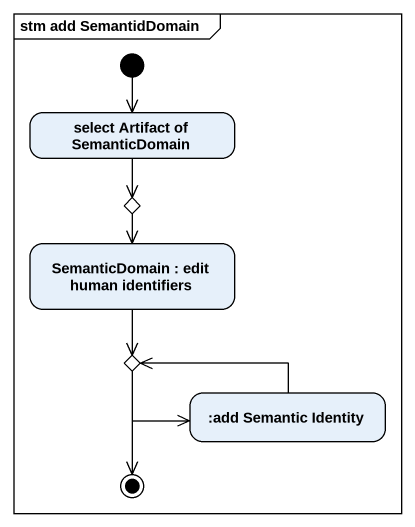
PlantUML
@startuml
mainframe stm add SemantidDomain
hide empty description
state "select Artifact of SemanticDomain" as select_Artifact_of
state choice1 <<choice>>
state "SemanticDomain : edit human identifiers" as SemanticDomain
state choice2 <<choice>>
state ":add Semantic Identity" as add_Semantic_Identity
[*] --> select_Artifact_of
select_Artifact_of --> choice1
choice1 --> SemanticDomain
SemanticDomain --> choice2
choice2 -right-> add_Semantic_Identity
add_Semantic_Identity -left-> choice2
choice2 --> [*]
@enduml
